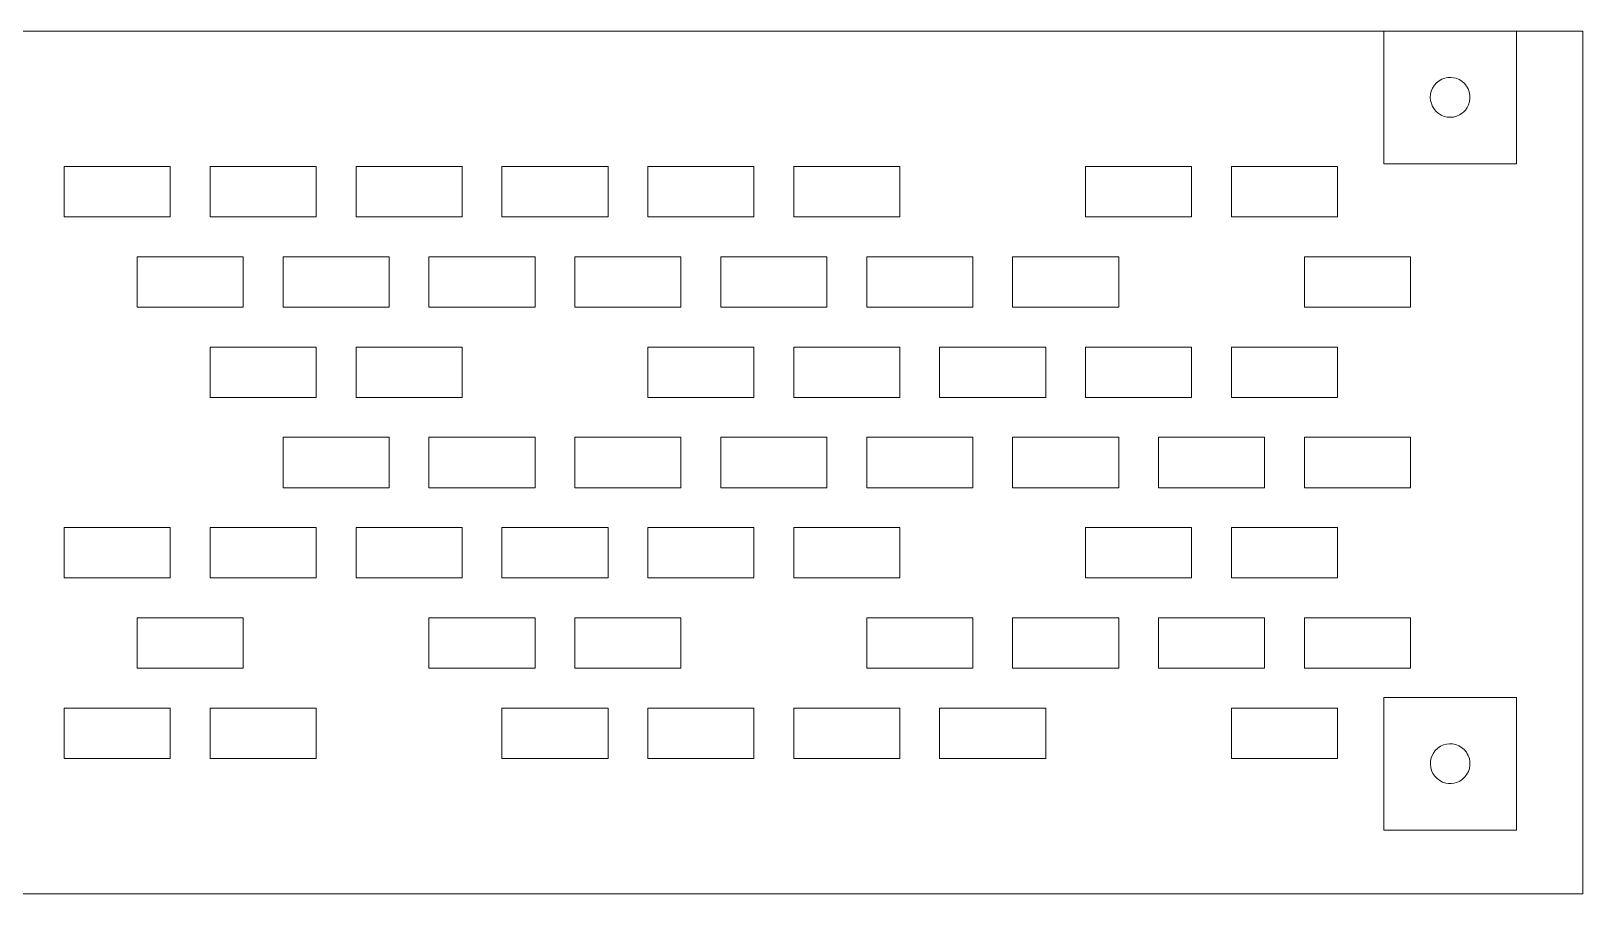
# Model space of a CAD drawing. Header units: millimetres. Extents: x -38 to 1265, y -860 to -429.
# Drawn here: x 298 to 415, y -860.5 to -795.5 of the extents above; entities that cross this region are included whole.
import ezdxf

# ---------------------------------------------------------------- set-up
doc = ezdxf.new("R2010")
doc.units = ezdxf.units.MM
doc.header["$MEASUREMENT"] = 0
doc.layers.add('layer 1', color=7, linetype='Continuous')

msp = doc.modelspace()

# ---------------------------------------------------------------- linework, layer by layer
at = {"layer": 'layer 1', "color": 250, "lineweight": 9}
for points, knots in [([(415.0125, -860.4875), (415.0125, -860.4875), (51.0125, -860.4875), (51.0125, -860.4875), (51.0125, -860.4875), (51.0125, -795.4875), (51.0125, -795.4875), (51.0125, -795.4875), (415.0125, -795.4875), (415.0125, -795.4875), (415.0125, -795.4875), (415.0125, -860.4875), (415.0125, -860.4875)], [0, 0, 0, 0, 0.25, 0.25, 0.25, 0.5, 0.5, 0.5, 0.75, 0.75, 0.75, 1, 1, 1, 1]), ([(406.1625, -801.4375), (406.1625, -801.4375), (406.2875, -801.2375), (406.2875, -801.2375), (406.2875, -801.2375), (406.3875, -801.0375), (406.3875, -801.0375), (406.3875, -801.0375), (406.4625, -800.7875), (406.4625, -800.7875), (406.4625, -800.7875), (406.4875, -800.5625), (406.4875, -800.5625), (406.4875, -800.5625), (406.4875, -800.3125), (406.4875, -800.3125), (406.4875, -800.3125), (406.4375, -800.0625), (406.4375, -800.0625), (406.4375, -800.0625), (406.3625, -799.8375), (406.3625, -799.8375), (406.3625, -799.8375), (406.2375, -799.6375), (406.2375, -799.6375), (406.2375, -799.6375), (406.0875, -799.4375), (406.0875, -799.4375), (406.0875, -799.4375), (405.8875, -799.2625), (405.8875, -799.2625), (405.8875, -799.2625), (405.6875, -799.1375), (405.6875, -799.1375), (405.6875, -799.1375), (405.4625, -799.0375), (405.4625, -799.0375), (405.4625, -799.0375), (405.2625, -799.0125), (405.2625, -799.0125), (405.2625, -799.0125), (405.0625, -798.9875), (405.0625, -798.9875), (405.0625, -798.9875), (404.8375, -798.9875), (404.8375, -798.9875), (404.8375, -798.9875), (404.5875, -799.0375), (404.5875, -799.0375), (404.5875, -799.0375), (404.3624, -799.1125), (404.3624, -799.1125), (404.3624, -799.1125), (404.1624, -799.2375), (404.1624, -799.2375), (404.1624, -799.2375), (403.9624, -799.3875), (403.9624, -799.3875), (403.9624, -799.3875), (403.7875, -799.5875), (403.7875, -799.5875), (403.7875, -799.5875), (403.6625, -799.7875), (403.6625, -799.7875), (403.6625, -799.7875), (403.5624, -800.0125), (403.5624, -800.0125), (403.5624, -800.0125), (403.5125, -800.2375), (403.5125, -800.2375), (403.5125, -800.2375), (403.4875, -800.4875), (403.4875, -800.4875), (403.4875, -800.4875), (403.5125, -800.7375), (403.5125, -800.7375), (403.5125, -800.7375), (403.5875, -800.9125), (403.5875, -800.9125), (403.5875, -800.9125), (403.6375, -801.1125), (403.6375, -801.1125), (403.6375, -801.1125), (403.7624, -801.3125), (403.7624, -801.3125), (403.7624, -801.3125), (403.9125, -801.5125), (403.9125, -801.5125), (403.9125, -801.5125), (404.0875, -801.6625), (404.0875, -801.6625), (404.0875, -801.6625), (404.3125, -801.8125), (404.3125, -801.8125), (404.3125, -801.8125), (404.5374, -801.9125), (404.5374, -801.9125), (404.5374, -801.9125), (404.7625, -801.9625), (404.7625, -801.9625), (404.7625, -801.9625), (405.0125, -801.9625), (405.0125, -801.9625), (405.0125, -801.9625), (405.2625, -801.9625), (405.2625, -801.9625), (405.2625, -801.9625), (405.4875, -801.8875), (405.4875, -801.8875), (405.4875, -801.8875), (405.7125, -801.7875), (405.7125, -801.7875), (405.7125, -801.7875), (405.9125, -801.6625), (405.9125, -801.6625), (405.9125, -801.6625), (406.0375, -801.5625), (406.0375, -801.5625), (406.0375, -801.5625), (406.1374, -801.4625), (406.1374, -801.4625), (406.1374, -801.4625), (406.1625, -801.4375), (406.1625, -801.4375)], [0, 0, 0, 0, 0.02439024, 0.02439024, 0.02439024, 0.04878049, 0.04878049, 0.04878049, 0.07317073, 0.07317073, 0.07317073, 0.09756098, 0.09756098, 0.09756098, 0.12195122, 0.12195122, 0.12195122, 0.14634146, 0.14634146, 0.14634146, 0.17073171, 0.17073171, 0.17073171, 0.19512195, 0.19512195, 0.19512195, 0.2195122, 0.2195122, 0.2195122, 0.24390244, 0.24390244, 0.24390244, 0.26829268, 0.26829268, 0.26829268, 0.29268293, 0.29268293, 0.29268293, 0.31707317, 0.31707317, 0.31707317, 0.34146341, 0.34146341, 0.34146341, 0.36585366, 0.36585366, 0.36585366, 0.3902439, 0.3902439, 0.3902439, 0.41463415, 0.41463415, 0.41463415, 0.43902439, 0.43902439, 0.43902439, 0.46341463, 0.46341463, 0.46341463, 0.48780488, 0.48780488, 0.48780488, 0.51219512, 0.51219512, 0.51219512, 0.53658537, 0.53658537, 0.53658537, 0.56097561, 0.56097561, 0.56097561, 0.58536585, 0.58536585, 0.58536585, 0.6097561, 0.6097561, 0.6097561, 0.63414634, 0.63414634, 0.63414634, 0.65853659, 0.65853659, 0.65853659, 0.68292683, 0.68292683, 0.68292683, 0.70731707, 0.70731707, 0.70731707, 0.73170732, 0.73170732, 0.73170732, 0.75609756, 0.75609756, 0.75609756, 0.7804878, 0.7804878, 0.7804878, 0.80487805, 0.80487805, 0.80487805, 0.82926829, 0.82926829, 0.82926829, 0.85365854, 0.85365854, 0.85365854, 0.87804878, 0.87804878, 0.87804878, 0.90243902, 0.90243902, 0.90243902, 0.92682927, 0.92682927, 0.92682927, 0.95121951, 0.95121951, 0.95121951, 0.97560976, 0.97560976, 0.97560976, 1, 1, 1, 1]), ([(308.5125, -805.6875), (308.5125, -805.6875), (308.4875, -805.6875), (308.4875, -805.6875), (308.4875, -805.6875), (300.5125, -805.6875), (300.5125, -805.6875), (300.5125, -805.6875), (300.5125, -809.4625), (300.5125, -809.4625), (300.5125, -809.4625), (300.5125, -809.4875), (300.5125, -809.4875), (300.5125, -809.4875), (308.4875, -809.4875), (308.4875, -809.4875), (308.4875, -809.4875), (308.5125, -809.4625), (308.5125, -809.4625), (308.5125, -809.4625), (308.5125, -805.6875), (308.5125, -805.6875)], [0, 0, 0, 0, 0.14285714, 0.14285714, 0.14285714, 0.28571429, 0.28571429, 0.28571429, 0.42857143, 0.42857143, 0.42857143, 0.57142857, 0.57142857, 0.57142857, 0.71428571, 0.71428571, 0.71428571, 0.85714286, 0.85714286, 0.85714286, 1, 1, 1, 1]), ([(319.4875, -809.4875), (319.4875, -809.4875), (319.5125, -809.4625), (319.5125, -809.4625), (319.5125, -809.4625), (319.5125, -805.6875), (319.5125, -805.6875), (319.5125, -805.6875), (319.4875, -805.6875), (319.4875, -805.6875), (319.4875, -805.6875), (311.5125, -805.6875), (311.5125, -805.6875), (311.5125, -805.6875), (311.5125, -809.4625), (311.5125, -809.4625), (311.5125, -809.4625), (311.5125, -809.4875), (311.5125, -809.4875), (311.5125, -809.4875), (319.4875, -809.4875), (319.4875, -809.4875)], [0, 0, 0, 0, 0.14285714, 0.14285714, 0.14285714, 0.28571429, 0.28571429, 0.28571429, 0.42857143, 0.42857143, 0.42857143, 0.57142857, 0.57142857, 0.57142857, 0.71428571, 0.71428571, 0.71428571, 0.85714286, 0.85714286, 0.85714286, 1, 1, 1, 1]), ([(330.4875, -809.4875), (330.4875, -809.4875), (330.5124, -809.4625), (330.5124, -809.4625), (330.5124, -809.4625), (330.5124, -805.6875), (330.5124, -805.6875), (330.5124, -805.6875), (330.4875, -805.6875), (330.4875, -805.6875), (330.4875, -805.6875), (322.5125, -805.6875), (322.5125, -805.6875), (322.5125, -805.6875), (322.5125, -809.4625), (322.5125, -809.4625), (322.5125, -809.4625), (322.5125, -809.4875), (322.5125, -809.4875), (322.5125, -809.4875), (330.4875, -809.4875), (330.4875, -809.4875)], [0, 0, 0, 0, 0.14285714, 0.14285714, 0.14285714, 0.28571429, 0.28571429, 0.28571429, 0.42857143, 0.42857143, 0.42857143, 0.57142857, 0.57142857, 0.57142857, 0.71428571, 0.71428571, 0.71428571, 0.85714286, 0.85714286, 0.85714286, 1, 1, 1, 1]), ([(341.5125, -805.6875), (341.5125, -805.6875), (341.4875, -805.6875), (341.4875, -805.6875), (341.4875, -805.6875), (333.5124, -805.6875), (333.5124, -805.6875), (333.5124, -805.6875), (333.5124, -809.4625), (333.5124, -809.4625), (333.5124, -809.4625), (333.5124, -809.4875), (333.5124, -809.4875), (333.5124, -809.4875), (341.4875, -809.4875), (341.4875, -809.4875), (341.4875, -809.4875), (341.5125, -809.4625), (341.5125, -809.4625), (341.5125, -809.4625), (341.5125, -805.6875), (341.5125, -805.6875)], [0, 0, 0, 0, 0.14285714, 0.14285714, 0.14285714, 0.28571429, 0.28571429, 0.28571429, 0.42857143, 0.42857143, 0.42857143, 0.57142857, 0.57142857, 0.57142857, 0.71428571, 0.71428571, 0.71428571, 0.85714286, 0.85714286, 0.85714286, 1, 1, 1, 1]), ([(352.5125, -805.6875), (352.5125, -805.6875), (352.4875, -805.6875), (352.4875, -805.6875), (352.4875, -805.6875), (344.5125, -805.6875), (344.5125, -805.6875), (344.5125, -805.6875), (344.5125, -809.4625), (344.5125, -809.4625), (344.5125, -809.4625), (344.5125, -809.4875), (344.5125, -809.4875), (344.5125, -809.4875), (352.4875, -809.4875), (352.4875, -809.4875), (352.4875, -809.4875), (352.5125, -809.4625), (352.5125, -809.4625), (352.5125, -809.4625), (352.5125, -805.6875), (352.5125, -805.6875)], [0, 0, 0, 0, 0.14285714, 0.14285714, 0.14285714, 0.28571429, 0.28571429, 0.28571429, 0.42857143, 0.42857143, 0.42857143, 0.57142857, 0.57142857, 0.57142857, 0.71428571, 0.71428571, 0.71428571, 0.85714286, 0.85714286, 0.85714286, 1, 1, 1, 1]), ([(363.5125, -809.4625), (363.5125, -809.4625), (363.5125, -805.6875), (363.5125, -805.6875), (363.5125, -805.6875), (363.4875, -805.6875), (363.4875, -805.6875), (363.4875, -805.6875), (355.5125, -805.6875), (355.5125, -805.6875), (355.5125, -805.6875), (355.5125, -809.4625), (355.5125, -809.4625), (355.5125, -809.4625), (355.5125, -809.4875), (355.5125, -809.4875), (355.5125, -809.4875), (363.4875, -809.4875), (363.4875, -809.4875), (363.4875, -809.4875), (363.5125, -809.4625), (363.5125, -809.4625)], [0, 0, 0, 0, 0.14285714, 0.14285714, 0.14285714, 0.28571429, 0.28571429, 0.28571429, 0.42857143, 0.42857143, 0.42857143, 0.57142857, 0.57142857, 0.57142857, 0.71428571, 0.71428571, 0.71428571, 0.85714286, 0.85714286, 0.85714286, 1, 1, 1, 1]), ([(385.4874, -809.4875), (385.4874, -809.4875), (385.5124, -809.4625), (385.5124, -809.4625), (385.5124, -809.4625), (385.5124, -805.6875), (385.5124, -805.6875), (385.5124, -805.6875), (385.4874, -805.6875), (385.4874, -805.6875), (385.4874, -805.6875), (377.5125, -805.6875), (377.5125, -805.6875), (377.5125, -805.6875), (377.5125, -809.4625), (377.5125, -809.4625), (377.5125, -809.4625), (377.5125, -809.4875), (377.5125, -809.4875), (377.5125, -809.4875), (385.4874, -809.4875), (385.4874, -809.4875)], [0, 0, 0, 0, 0.14285714, 0.14285714, 0.14285714, 0.28571429, 0.28571429, 0.28571429, 0.42857143, 0.42857143, 0.42857143, 0.57142857, 0.57142857, 0.57142857, 0.71428571, 0.71428571, 0.71428571, 0.85714286, 0.85714286, 0.85714286, 1, 1, 1, 1]), ([(388.5125, -809.4875), (388.5125, -809.4875), (396.4875, -809.4875), (396.4875, -809.4875), (396.4875, -809.4875), (396.5125, -809.4625), (396.5125, -809.4625), (396.5125, -809.4625), (396.5125, -805.6875), (396.5125, -805.6875), (396.5125, -805.6875), (396.4875, -805.6875), (396.4875, -805.6875), (396.4875, -805.6875), (388.5125, -805.6875), (388.5125, -805.6875), (388.5125, -805.6875), (388.5125, -809.4625), (388.5125, -809.4625), (388.5125, -809.4625), (388.5125, -809.4875), (388.5125, -809.4875)], [0, 0, 0, 0, 0.14285714, 0.14285714, 0.14285714, 0.28571429, 0.28571429, 0.28571429, 0.42857143, 0.42857143, 0.42857143, 0.57142857, 0.57142857, 0.57142857, 0.71428571, 0.71428571, 0.71428571, 0.85714286, 0.85714286, 0.85714286, 1, 1, 1, 1]), ([(314.0125, -812.4875), (314.0125, -812.4875), (306.0125, -812.4875), (306.0125, -812.4875), (306.0125, -812.4875), (306.0125, -812.4875), (306.0125, -812.4875), (306.0125, -812.4875), (306.0125, -816.2625), (306.0125, -816.2625), (306.0125, -816.2625), (306.0125, -816.2875), (306.0125, -816.2875), (306.0125, -816.2875), (313.9875, -816.2875), (313.9875, -816.2875), (313.9875, -816.2875), (314.0125, -816.2625), (314.0125, -816.2625), (314.0125, -816.2625), (314.0125, -812.4875), (314.0125, -812.4875)], [0, 0, 0, 0, 0.14285714, 0.14285714, 0.14285714, 0.28571429, 0.28571429, 0.28571429, 0.42857143, 0.42857143, 0.42857143, 0.57142857, 0.57142857, 0.57142857, 0.71428571, 0.71428571, 0.71428571, 0.85714286, 0.85714286, 0.85714286, 1, 1, 1, 1]), ([(317.0125, -812.4875), (317.0125, -812.4875), (317.0125, -812.4875), (317.0125, -812.4875), (317.0125, -812.4875), (317.0125, -816.2625), (317.0125, -816.2625), (317.0125, -816.2625), (317.0125, -816.2875), (317.0125, -816.2875), (317.0125, -816.2875), (324.9874, -816.2875), (324.9874, -816.2875), (324.9874, -816.2875), (325.0125, -816.2625), (325.0125, -816.2625), (325.0125, -816.2625), (325.0125, -812.4875), (325.0125, -812.4875), (325.0125, -812.4875), (317.0125, -812.4875), (317.0125, -812.4875)], [0, 0, 0, 0, 0.14285714, 0.14285714, 0.14285714, 0.28571429, 0.28571429, 0.28571429, 0.42857143, 0.42857143, 0.42857143, 0.57142857, 0.57142857, 0.57142857, 0.71428571, 0.71428571, 0.71428571, 0.85714286, 0.85714286, 0.85714286, 1, 1, 1, 1]), ([(328.0125, -812.4875), (328.0125, -812.4875), (328.0125, -812.4875), (328.0125, -812.4875), (328.0125, -812.4875), (328.0125, -816.2625), (328.0125, -816.2625), (328.0125, -816.2625), (328.0125, -816.2875), (328.0125, -816.2875), (328.0125, -816.2875), (335.9875, -816.2875), (335.9875, -816.2875), (335.9875, -816.2875), (336.0125, -816.2625), (336.0125, -816.2625), (336.0125, -816.2625), (336.0125, -812.4875), (336.0125, -812.4875), (336.0125, -812.4875), (328.0125, -812.4875), (328.0125, -812.4875)], [0, 0, 0, 0, 0.14285714, 0.14285714, 0.14285714, 0.28571429, 0.28571429, 0.28571429, 0.42857143, 0.42857143, 0.42857143, 0.57142857, 0.57142857, 0.57142857, 0.71428571, 0.71428571, 0.71428571, 0.85714286, 0.85714286, 0.85714286, 1, 1, 1, 1]), ([(347.0124, -812.4875), (347.0124, -812.4875), (339.0125, -812.4875), (339.0125, -812.4875), (339.0125, -812.4875), (339.0125, -812.4875), (339.0125, -812.4875), (339.0125, -812.4875), (339.0125, -816.2625), (339.0125, -816.2625), (339.0125, -816.2625), (339.0125, -816.2875), (339.0125, -816.2875), (339.0125, -816.2875), (346.9874, -816.2875), (346.9874, -816.2875), (346.9874, -816.2875), (347.0124, -816.2625), (347.0124, -816.2625), (347.0124, -816.2625), (347.0124, -812.4875), (347.0124, -812.4875)], [0, 0, 0, 0, 0.14285714, 0.14285714, 0.14285714, 0.28571429, 0.28571429, 0.28571429, 0.42857143, 0.42857143, 0.42857143, 0.57142857, 0.57142857, 0.57142857, 0.71428571, 0.71428571, 0.71428571, 0.85714286, 0.85714286, 0.85714286, 1, 1, 1, 1]), ([(358.0125, -812.4875), (358.0125, -812.4875), (350.0125, -812.4875), (350.0125, -812.4875), (350.0125, -812.4875), (350.0125, -812.4875), (350.0125, -812.4875), (350.0125, -812.4875), (350.0125, -816.2625), (350.0125, -816.2625), (350.0125, -816.2625), (350.0125, -816.2875), (350.0125, -816.2875), (350.0125, -816.2875), (357.9875, -816.2875), (357.9875, -816.2875), (357.9875, -816.2875), (358.0125, -816.2625), (358.0125, -816.2625), (358.0125, -816.2625), (358.0125, -812.4875), (358.0125, -812.4875)], [0, 0, 0, 0, 0.14285714, 0.14285714, 0.14285714, 0.28571429, 0.28571429, 0.28571429, 0.42857143, 0.42857143, 0.42857143, 0.57142857, 0.57142857, 0.57142857, 0.71428571, 0.71428571, 0.71428571, 0.85714286, 0.85714286, 0.85714286, 1, 1, 1, 1]), ([(368.9875, -816.2875), (368.9875, -816.2875), (369.0124, -816.2625), (369.0124, -816.2625), (369.0124, -816.2625), (369.0124, -812.4875), (369.0124, -812.4875), (369.0124, -812.4875), (361.0125, -812.4875), (361.0125, -812.4875), (361.0125, -812.4875), (361.0125, -812.4875), (361.0125, -812.4875), (361.0125, -812.4875), (361.0125, -816.2625), (361.0125, -816.2625), (361.0125, -816.2625), (361.0125, -816.2875), (361.0125, -816.2875), (361.0125, -816.2875), (368.9875, -816.2875), (368.9875, -816.2875)], [0, 0, 0, 0, 0.14285714, 0.14285714, 0.14285714, 0.28571429, 0.28571429, 0.28571429, 0.42857143, 0.42857143, 0.42857143, 0.57142857, 0.57142857, 0.57142857, 0.71428571, 0.71428571, 0.71428571, 0.85714286, 0.85714286, 0.85714286, 1, 1, 1, 1]), ([(379.9875, -816.2875), (379.9875, -816.2875), (380.0125, -816.2625), (380.0125, -816.2625), (380.0125, -816.2625), (380.0125, -812.4875), (380.0125, -812.4875), (380.0125, -812.4875), (372.0124, -812.4875), (372.0124, -812.4875), (372.0124, -812.4875), (372.0124, -812.4875), (372.0124, -812.4875), (372.0124, -812.4875), (372.0124, -816.2625), (372.0124, -816.2625), (372.0124, -816.2625), (372.0124, -816.2875), (372.0124, -816.2875), (372.0124, -816.2875), (379.9875, -816.2875), (379.9875, -816.2875)], [0, 0, 0, 0, 0.14285714, 0.14285714, 0.14285714, 0.28571429, 0.28571429, 0.28571429, 0.42857143, 0.42857143, 0.42857143, 0.57142857, 0.57142857, 0.57142857, 0.71428571, 0.71428571, 0.71428571, 0.85714286, 0.85714286, 0.85714286, 1, 1, 1, 1]), ([(394.0125, -816.2625), (394.0125, -816.2625), (394.0125, -816.2875), (394.0125, -816.2875), (394.0125, -816.2875), (401.9875, -816.2875), (401.9875, -816.2875), (401.9875, -816.2875), (402.0125, -816.2625), (402.0125, -816.2625), (402.0125, -816.2625), (402.0125, -812.4875), (402.0125, -812.4875), (402.0125, -812.4875), (394.0125, -812.4875), (394.0125, -812.4875), (394.0125, -812.4875), (394.0125, -812.4875), (394.0125, -812.4875), (394.0125, -812.4875), (394.0125, -816.2625), (394.0125, -816.2625)], [0, 0, 0, 0, 0.14285714, 0.14285714, 0.14285714, 0.28571429, 0.28571429, 0.28571429, 0.42857143, 0.42857143, 0.42857143, 0.57142857, 0.57142857, 0.57142857, 0.71428571, 0.71428571, 0.71428571, 0.85714286, 0.85714286, 0.85714286, 1, 1, 1, 1]), ([(319.4875, -823.0875), (319.4875, -823.0875), (319.5125, -823.0625), (319.5125, -823.0625), (319.5125, -823.0625), (319.5125, -819.2875), (319.5125, -819.2875), (319.5125, -819.2875), (319.4875, -819.2875), (319.4875, -819.2875), (319.4875, -819.2875), (311.5125, -819.2875), (311.5125, -819.2875), (311.5125, -819.2875), (311.5125, -823.0625), (311.5125, -823.0625), (311.5125, -823.0625), (311.5125, -823.0875), (311.5125, -823.0875), (311.5125, -823.0875), (319.4875, -823.0875), (319.4875, -823.0875)], [0, 0, 0, 0, 0.14285714, 0.14285714, 0.14285714, 0.28571429, 0.28571429, 0.28571429, 0.42857143, 0.42857143, 0.42857143, 0.57142857, 0.57142857, 0.57142857, 0.71428571, 0.71428571, 0.71428571, 0.85714286, 0.85714286, 0.85714286, 1, 1, 1, 1]), ([(330.4875, -823.0875), (330.4875, -823.0875), (330.5124, -823.0625), (330.5124, -823.0625), (330.5124, -823.0625), (330.5124, -819.2875), (330.5124, -819.2875), (330.5124, -819.2875), (330.4875, -819.2875), (330.4875, -819.2875), (330.4875, -819.2875), (322.5125, -819.2875), (322.5125, -819.2875), (322.5125, -819.2875), (322.5125, -823.0625), (322.5125, -823.0625), (322.5125, -823.0625), (322.5125, -823.0875), (322.5125, -823.0875), (322.5125, -823.0875), (330.4875, -823.0875), (330.4875, -823.0875)], [0, 0, 0, 0, 0.14285714, 0.14285714, 0.14285714, 0.28571429, 0.28571429, 0.28571429, 0.42857143, 0.42857143, 0.42857143, 0.57142857, 0.57142857, 0.57142857, 0.71428571, 0.71428571, 0.71428571, 0.85714286, 0.85714286, 0.85714286, 1, 1, 1, 1]), ([(352.5125, -819.2875), (352.5125, -819.2875), (352.4875, -819.2875), (352.4875, -819.2875), (352.4875, -819.2875), (344.5125, -819.2875), (344.5125, -819.2875), (344.5125, -819.2875), (344.5125, -823.0625), (344.5125, -823.0625), (344.5125, -823.0625), (344.5125, -823.0875), (344.5125, -823.0875), (344.5125, -823.0875), (352.4875, -823.0875), (352.4875, -823.0875), (352.4875, -823.0875), (352.5125, -823.0625), (352.5125, -823.0625), (352.5125, -823.0625), (352.5125, -819.2875), (352.5125, -819.2875)], [0, 0, 0, 0, 0.14285714, 0.14285714, 0.14285714, 0.28571429, 0.28571429, 0.28571429, 0.42857143, 0.42857143, 0.42857143, 0.57142857, 0.57142857, 0.57142857, 0.71428571, 0.71428571, 0.71428571, 0.85714286, 0.85714286, 0.85714286, 1, 1, 1, 1]), ([(363.5125, -819.2875), (363.5125, -819.2875), (363.4875, -819.2875), (363.4875, -819.2875), (363.4875, -819.2875), (355.5125, -819.2875), (355.5125, -819.2875), (355.5125, -819.2875), (355.5125, -823.0625), (355.5125, -823.0625), (355.5125, -823.0625), (355.5125, -823.0875), (355.5125, -823.0875), (355.5125, -823.0875), (363.4875, -823.0875), (363.4875, -823.0875), (363.4875, -823.0875), (363.5125, -823.0625), (363.5125, -823.0625), (363.5125, -823.0625), (363.5125, -819.2875), (363.5125, -819.2875)], [0, 0, 0, 0, 0.14285714, 0.14285714, 0.14285714, 0.28571429, 0.28571429, 0.28571429, 0.42857143, 0.42857143, 0.42857143, 0.57142857, 0.57142857, 0.57142857, 0.71428571, 0.71428571, 0.71428571, 0.85714286, 0.85714286, 0.85714286, 1, 1, 1, 1]), ([(374.5125, -819.2875), (374.5125, -819.2875), (374.4875, -819.2875), (374.4875, -819.2875), (374.4875, -819.2875), (366.5125, -819.2875), (366.5125, -819.2875), (366.5125, -819.2875), (366.5125, -823.0625), (366.5125, -823.0625), (366.5125, -823.0625), (366.5125, -823.0875), (366.5125, -823.0875), (366.5125, -823.0875), (374.4875, -823.0875), (374.4875, -823.0875), (374.4875, -823.0875), (374.5125, -823.0625), (374.5125, -823.0625), (374.5125, -823.0625), (374.5125, -819.2875), (374.5125, -819.2875)], [0, 0, 0, 0, 0.14285714, 0.14285714, 0.14285714, 0.28571429, 0.28571429, 0.28571429, 0.42857143, 0.42857143, 0.42857143, 0.57142857, 0.57142857, 0.57142857, 0.71428571, 0.71428571, 0.71428571, 0.85714286, 0.85714286, 0.85714286, 1, 1, 1, 1]), ([(385.4874, -823.0875), (385.4874, -823.0875), (385.5124, -823.0625), (385.5124, -823.0625), (385.5124, -823.0625), (385.5124, -819.2875), (385.5124, -819.2875), (385.5124, -819.2875), (385.4874, -819.2875), (385.4874, -819.2875), (385.4874, -819.2875), (377.5125, -819.2875), (377.5125, -819.2875), (377.5125, -819.2875), (377.5125, -823.0625), (377.5125, -823.0625), (377.5125, -823.0625), (377.5125, -823.0875), (377.5125, -823.0875), (377.5125, -823.0875), (385.4874, -823.0875), (385.4874, -823.0875)], [0, 0, 0, 0, 0.14285714, 0.14285714, 0.14285714, 0.28571429, 0.28571429, 0.28571429, 0.42857143, 0.42857143, 0.42857143, 0.57142857, 0.57142857, 0.57142857, 0.71428571, 0.71428571, 0.71428571, 0.85714286, 0.85714286, 0.85714286, 1, 1, 1, 1]), ([(396.5125, -823.0625), (396.5125, -823.0625), (396.5125, -819.2875), (396.5125, -819.2875), (396.5125, -819.2875), (396.4875, -819.2875), (396.4875, -819.2875), (396.4875, -819.2875), (388.5125, -819.2875), (388.5125, -819.2875), (388.5125, -819.2875), (388.5125, -823.0625), (388.5125, -823.0625), (388.5125, -823.0625), (388.5125, -823.0875), (388.5125, -823.0875), (388.5125, -823.0875), (396.4875, -823.0875), (396.4875, -823.0875), (396.4875, -823.0875), (396.5125, -823.0625), (396.5125, -823.0625)], [0, 0, 0, 0, 0.14285714, 0.14285714, 0.14285714, 0.28571429, 0.28571429, 0.28571429, 0.42857143, 0.42857143, 0.42857143, 0.57142857, 0.57142857, 0.57142857, 0.71428571, 0.71428571, 0.71428571, 0.85714286, 0.85714286, 0.85714286, 1, 1, 1, 1]), ([(317.0125, -826.0875), (317.0125, -826.0875), (317.0125, -826.0875), (317.0125, -826.0875), (317.0125, -826.0875), (317.0125, -829.8625), (317.0125, -829.8625), (317.0125, -829.8625), (317.0125, -829.8875), (317.0125, -829.8875), (317.0125, -829.8875), (324.9874, -829.8875), (324.9874, -829.8875), (324.9874, -829.8875), (325.0125, -829.8625), (325.0125, -829.8625), (325.0125, -829.8625), (325.0125, -826.0875), (325.0125, -826.0875), (325.0125, -826.0875), (317.0125, -826.0875), (317.0125, -826.0875)], [0, 0, 0, 0, 0.14285714, 0.14285714, 0.14285714, 0.28571429, 0.28571429, 0.28571429, 0.42857143, 0.42857143, 0.42857143, 0.57142857, 0.57142857, 0.57142857, 0.71428571, 0.71428571, 0.71428571, 0.85714286, 0.85714286, 0.85714286, 1, 1, 1, 1]), ([(328.0125, -826.0875), (328.0125, -826.0875), (328.0125, -826.0875), (328.0125, -826.0875), (328.0125, -826.0875), (328.0125, -829.8625), (328.0125, -829.8625), (328.0125, -829.8625), (328.0125, -829.8875), (328.0125, -829.8875), (328.0125, -829.8875), (335.9875, -829.8875), (335.9875, -829.8875), (335.9875, -829.8875), (336.0125, -829.8625), (336.0125, -829.8625), (336.0125, -829.8625), (336.0125, -826.0875), (336.0125, -826.0875), (336.0125, -826.0875), (328.0125, -826.0875), (328.0125, -826.0875)], [0, 0, 0, 0, 0.14285714, 0.14285714, 0.14285714, 0.28571429, 0.28571429, 0.28571429, 0.42857143, 0.42857143, 0.42857143, 0.57142857, 0.57142857, 0.57142857, 0.71428571, 0.71428571, 0.71428571, 0.85714286, 0.85714286, 0.85714286, 1, 1, 1, 1]), ([(347.0124, -826.0875), (347.0124, -826.0875), (339.0125, -826.0875), (339.0125, -826.0875), (339.0125, -826.0875), (339.0125, -826.0875), (339.0125, -826.0875), (339.0125, -826.0875), (339.0125, -829.8625), (339.0125, -829.8625), (339.0125, -829.8625), (339.0125, -829.8875), (339.0125, -829.8875), (339.0125, -829.8875), (346.9874, -829.8875), (346.9874, -829.8875), (346.9874, -829.8875), (347.0124, -829.8625), (347.0124, -829.8625), (347.0124, -829.8625), (347.0124, -826.0875), (347.0124, -826.0875)], [0, 0, 0, 0, 0.14285714, 0.14285714, 0.14285714, 0.28571429, 0.28571429, 0.28571429, 0.42857143, 0.42857143, 0.42857143, 0.57142857, 0.57142857, 0.57142857, 0.71428571, 0.71428571, 0.71428571, 0.85714286, 0.85714286, 0.85714286, 1, 1, 1, 1]), ([(357.9875, -829.8875), (357.9875, -829.8875), (358.0125, -829.8625), (358.0125, -829.8625), (358.0125, -829.8625), (358.0125, -826.0875), (358.0125, -826.0875), (358.0125, -826.0875), (350.0125, -826.0875), (350.0125, -826.0875), (350.0125, -826.0875), (350.0125, -826.0875), (350.0125, -826.0875), (350.0125, -826.0875), (350.0125, -829.8625), (350.0125, -829.8625), (350.0125, -829.8625), (350.0125, -829.8875), (350.0125, -829.8875), (350.0125, -829.8875), (357.9875, -829.8875), (357.9875, -829.8875)], [0, 0, 0, 0, 0.14285714, 0.14285714, 0.14285714, 0.28571429, 0.28571429, 0.28571429, 0.42857143, 0.42857143, 0.42857143, 0.57142857, 0.57142857, 0.57142857, 0.71428571, 0.71428571, 0.71428571, 0.85714286, 0.85714286, 0.85714286, 1, 1, 1, 1]), ([(368.9875, -829.8875), (368.9875, -829.8875), (369.0124, -829.8625), (369.0124, -829.8625), (369.0124, -829.8625), (369.0124, -826.0875), (369.0124, -826.0875), (369.0124, -826.0875), (361.0125, -826.0875), (361.0125, -826.0875), (361.0125, -826.0875), (361.0125, -826.0875), (361.0125, -826.0875), (361.0125, -826.0875), (361.0125, -829.8625), (361.0125, -829.8625), (361.0125, -829.8625), (361.0125, -829.8875), (361.0125, -829.8875), (361.0125, -829.8875), (368.9875, -829.8875), (368.9875, -829.8875)], [0, 0, 0, 0, 0.14285714, 0.14285714, 0.14285714, 0.28571429, 0.28571429, 0.28571429, 0.42857143, 0.42857143, 0.42857143, 0.57142857, 0.57142857, 0.57142857, 0.71428571, 0.71428571, 0.71428571, 0.85714286, 0.85714286, 0.85714286, 1, 1, 1, 1]), ([(380.0125, -826.0875), (380.0125, -826.0875), (372.0124, -826.0875), (372.0124, -826.0875), (372.0124, -826.0875), (372.0124, -826.0875), (372.0124, -826.0875), (372.0124, -826.0875), (372.0124, -829.8625), (372.0124, -829.8625), (372.0124, -829.8625), (372.0124, -829.8875), (372.0124, -829.8875), (372.0124, -829.8875), (379.9875, -829.8875), (379.9875, -829.8875), (379.9875, -829.8875), (380.0125, -829.8625), (380.0125, -829.8625), (380.0125, -829.8625), (380.0125, -826.0875), (380.0125, -826.0875)], [0, 0, 0, 0, 0.14285714, 0.14285714, 0.14285714, 0.28571429, 0.28571429, 0.28571429, 0.42857143, 0.42857143, 0.42857143, 0.57142857, 0.57142857, 0.57142857, 0.71428571, 0.71428571, 0.71428571, 0.85714286, 0.85714286, 0.85714286, 1, 1, 1, 1]), ([(383.0125, -826.0875), (383.0125, -826.0875), (383.0125, -826.0875), (383.0125, -826.0875), (383.0125, -826.0875), (383.0125, -829.8625), (383.0125, -829.8625), (383.0125, -829.8625), (383.0125, -829.8875), (383.0125, -829.8875), (383.0125, -829.8875), (390.9875, -829.8875), (390.9875, -829.8875), (390.9875, -829.8875), (391.0125, -829.8625), (391.0125, -829.8625), (391.0125, -829.8625), (391.0125, -826.0875), (391.0125, -826.0875), (391.0125, -826.0875), (383.0125, -826.0875), (383.0125, -826.0875)], [0, 0, 0, 0, 0.14285714, 0.14285714, 0.14285714, 0.28571429, 0.28571429, 0.28571429, 0.42857143, 0.42857143, 0.42857143, 0.57142857, 0.57142857, 0.57142857, 0.71428571, 0.71428571, 0.71428571, 0.85714286, 0.85714286, 0.85714286, 1, 1, 1, 1]), ([(401.9875, -829.8875), (401.9875, -829.8875), (402.0125, -829.8625), (402.0125, -829.8625), (402.0125, -829.8625), (402.0125, -826.0875), (402.0125, -826.0875), (402.0125, -826.0875), (394.0125, -826.0875), (394.0125, -826.0875), (394.0125, -826.0875), (394.0125, -826.0875), (394.0125, -826.0875), (394.0125, -826.0875), (394.0125, -829.8625), (394.0125, -829.8625), (394.0125, -829.8625), (394.0125, -829.8875), (394.0125, -829.8875), (394.0125, -829.8875), (401.9875, -829.8875), (401.9875, -829.8875)], [0, 0, 0, 0, 0.14285714, 0.14285714, 0.14285714, 0.28571429, 0.28571429, 0.28571429, 0.42857143, 0.42857143, 0.42857143, 0.57142857, 0.57142857, 0.57142857, 0.71428571, 0.71428571, 0.71428571, 0.85714286, 0.85714286, 0.85714286, 1, 1, 1, 1]), ([(300.5125, -836.6875), (300.5125, -836.6875), (308.4875, -836.6875), (308.4875, -836.6875), (308.4875, -836.6875), (308.5125, -836.6625), (308.5125, -836.6625), (308.5125, -836.6625), (308.5125, -832.8874), (308.5125, -832.8874), (308.5125, -832.8874), (308.4875, -832.8874), (308.4875, -832.8874), (308.4875, -832.8874), (300.5125, -832.8874), (300.5125, -832.8874), (300.5125, -832.8874), (300.5125, -836.6625), (300.5125, -836.6625), (300.5125, -836.6625), (300.5125, -836.6875), (300.5125, -836.6875)], [0, 0, 0, 0, 0.14285714, 0.14285714, 0.14285714, 0.28571429, 0.28571429, 0.28571429, 0.42857143, 0.42857143, 0.42857143, 0.57142857, 0.57142857, 0.57142857, 0.71428571, 0.71428571, 0.71428571, 0.85714286, 0.85714286, 0.85714286, 1, 1, 1, 1]), ([(319.5125, -836.6625), (319.5125, -836.6625), (319.5125, -832.8874), (319.5125, -832.8874), (319.5125, -832.8874), (319.4875, -832.8874), (319.4875, -832.8874), (319.4875, -832.8874), (311.5125, -832.8874), (311.5125, -832.8874), (311.5125, -832.8874), (311.5125, -836.6625), (311.5125, -836.6625), (311.5125, -836.6625), (311.5125, -836.6875), (311.5125, -836.6875), (311.5125, -836.6875), (319.4875, -836.6875), (319.4875, -836.6875), (319.4875, -836.6875), (319.5125, -836.6625), (319.5125, -836.6625)], [0, 0, 0, 0, 0.14285714, 0.14285714, 0.14285714, 0.28571429, 0.28571429, 0.28571429, 0.42857143, 0.42857143, 0.42857143, 0.57142857, 0.57142857, 0.57142857, 0.71428571, 0.71428571, 0.71428571, 0.85714286, 0.85714286, 0.85714286, 1, 1, 1, 1]), ([(322.5125, -836.6875), (322.5125, -836.6875), (330.4875, -836.6875), (330.4875, -836.6875), (330.4875, -836.6875), (330.5124, -836.6625), (330.5124, -836.6625), (330.5124, -836.6625), (330.5124, -832.8874), (330.5124, -832.8874), (330.5124, -832.8874), (330.4875, -832.8874), (330.4875, -832.8874), (330.4875, -832.8874), (322.5125, -832.8874), (322.5125, -832.8874), (322.5125, -832.8874), (322.5125, -836.6625), (322.5125, -836.6625), (322.5125, -836.6625), (322.5125, -836.6875), (322.5125, -836.6875)], [0, 0, 0, 0, 0.14285714, 0.14285714, 0.14285714, 0.28571429, 0.28571429, 0.28571429, 0.42857143, 0.42857143, 0.42857143, 0.57142857, 0.57142857, 0.57142857, 0.71428571, 0.71428571, 0.71428571, 0.85714286, 0.85714286, 0.85714286, 1, 1, 1, 1]), ([(341.4875, -832.8874), (341.4875, -832.8874), (333.5124, -832.8874), (333.5124, -832.8874), (333.5124, -832.8874), (333.5124, -836.6625), (333.5124, -836.6625), (333.5124, -836.6625), (333.5124, -836.6875), (333.5124, -836.6875), (333.5124, -836.6875), (341.4875, -836.6875), (341.4875, -836.6875), (341.4875, -836.6875), (341.5125, -836.6625), (341.5125, -836.6625), (341.5125, -836.6625), (341.5125, -832.8874), (341.5125, -832.8874), (341.5125, -832.8874), (341.4875, -832.8874), (341.4875, -832.8874)], [0, 0, 0, 0, 0.14285714, 0.14285714, 0.14285714, 0.28571429, 0.28571429, 0.28571429, 0.42857143, 0.42857143, 0.42857143, 0.57142857, 0.57142857, 0.57142857, 0.71428571, 0.71428571, 0.71428571, 0.85714286, 0.85714286, 0.85714286, 1, 1, 1, 1]), ([(352.4875, -836.6875), (352.4875, -836.6875), (352.5125, -836.6625), (352.5125, -836.6625), (352.5125, -836.6625), (352.5125, -832.8874), (352.5125, -832.8874), (352.5125, -832.8874), (352.4875, -832.8874), (352.4875, -832.8874), (352.4875, -832.8874), (344.5125, -832.8874), (344.5125, -832.8874), (344.5125, -832.8874), (344.5125, -836.6625), (344.5125, -836.6625), (344.5125, -836.6625), (344.5125, -836.6875), (344.5125, -836.6875), (344.5125, -836.6875), (352.4875, -836.6875), (352.4875, -836.6875)], [0, 0, 0, 0, 0.14285714, 0.14285714, 0.14285714, 0.28571429, 0.28571429, 0.28571429, 0.42857143, 0.42857143, 0.42857143, 0.57142857, 0.57142857, 0.57142857, 0.71428571, 0.71428571, 0.71428571, 0.85714286, 0.85714286, 0.85714286, 1, 1, 1, 1]), ([(363.4875, -836.6875), (363.4875, -836.6875), (363.5125, -836.6625), (363.5125, -836.6625), (363.5125, -836.6625), (363.5125, -832.8874), (363.5125, -832.8874), (363.5125, -832.8874), (363.4875, -832.8874), (363.4875, -832.8874), (363.4875, -832.8874), (355.5125, -832.8874), (355.5125, -832.8874), (355.5125, -832.8874), (355.5125, -836.6625), (355.5125, -836.6625), (355.5125, -836.6625), (355.5125, -836.6875), (355.5125, -836.6875), (355.5125, -836.6875), (363.4875, -836.6875), (363.4875, -836.6875)], [0, 0, 0, 0, 0.14285714, 0.14285714, 0.14285714, 0.28571429, 0.28571429, 0.28571429, 0.42857143, 0.42857143, 0.42857143, 0.57142857, 0.57142857, 0.57142857, 0.71428571, 0.71428571, 0.71428571, 0.85714286, 0.85714286, 0.85714286, 1, 1, 1, 1]), ([(385.4874, -832.8874), (385.4874, -832.8874), (377.5125, -832.8874), (377.5125, -832.8874), (377.5125, -832.8874), (377.5125, -836.6625), (377.5125, -836.6625), (377.5125, -836.6625), (377.5125, -836.6875), (377.5125, -836.6875), (377.5125, -836.6875), (385.4874, -836.6875), (385.4874, -836.6875), (385.4874, -836.6875), (385.5124, -836.6625), (385.5124, -836.6625), (385.5124, -836.6625), (385.5124, -832.8874), (385.5124, -832.8874), (385.5124, -832.8874), (385.4874, -832.8874), (385.4874, -832.8874)], [0, 0, 0, 0, 0.14285714, 0.14285714, 0.14285714, 0.28571429, 0.28571429, 0.28571429, 0.42857143, 0.42857143, 0.42857143, 0.57142857, 0.57142857, 0.57142857, 0.71428571, 0.71428571, 0.71428571, 0.85714286, 0.85714286, 0.85714286, 1, 1, 1, 1]), ([(396.5125, -832.8874), (396.5125, -832.8874), (396.4875, -832.8874), (396.4875, -832.8874), (396.4875, -832.8874), (388.5125, -832.8874), (388.5125, -832.8874), (388.5125, -832.8874), (388.5125, -836.6625), (388.5125, -836.6625), (388.5125, -836.6625), (388.5125, -836.6875), (388.5125, -836.6875), (388.5125, -836.6875), (396.4875, -836.6875), (396.4875, -836.6875), (396.4875, -836.6875), (396.5125, -836.6625), (396.5125, -836.6625), (396.5125, -836.6625), (396.5125, -832.8874), (396.5125, -832.8874)], [0, 0, 0, 0, 0.14285714, 0.14285714, 0.14285714, 0.28571429, 0.28571429, 0.28571429, 0.42857143, 0.42857143, 0.42857143, 0.57142857, 0.57142857, 0.57142857, 0.71428571, 0.71428571, 0.71428571, 0.85714286, 0.85714286, 0.85714286, 1, 1, 1, 1]), ([(306.0125, -843.4625), (306.0125, -843.4625), (306.0125, -843.4875), (306.0125, -843.4875), (306.0125, -843.4875), (313.9875, -843.4875), (313.9875, -843.4875), (313.9875, -843.4875), (314.0125, -843.4625), (314.0125, -843.4625), (314.0125, -843.4625), (314.0125, -839.6875), (314.0125, -839.6875), (314.0125, -839.6875), (306.0125, -839.6875), (306.0125, -839.6875), (306.0125, -839.6875), (306.0125, -839.6875), (306.0125, -839.6875), (306.0125, -839.6875), (306.0125, -843.4625), (306.0125, -843.4625)], [0, 0, 0, 0, 0.14285714, 0.14285714, 0.14285714, 0.28571429, 0.28571429, 0.28571429, 0.42857143, 0.42857143, 0.42857143, 0.57142857, 0.57142857, 0.57142857, 0.71428571, 0.71428571, 0.71428571, 0.85714286, 0.85714286, 0.85714286, 1, 1, 1, 1]), ([(328.0125, -843.4625), (328.0125, -843.4625), (328.0125, -843.4875), (328.0125, -843.4875), (328.0125, -843.4875), (335.9875, -843.4875), (335.9875, -843.4875), (335.9875, -843.4875), (336.0125, -843.4625), (336.0125, -843.4625), (336.0125, -843.4625), (336.0125, -839.6875), (336.0125, -839.6875), (336.0125, -839.6875), (328.0125, -839.6875), (328.0125, -839.6875), (328.0125, -839.6875), (328.0125, -839.6875), (328.0125, -839.6875), (328.0125, -839.6875), (328.0125, -843.4625), (328.0125, -843.4625)], [0, 0, 0, 0, 0.14285714, 0.14285714, 0.14285714, 0.28571429, 0.28571429, 0.28571429, 0.42857143, 0.42857143, 0.42857143, 0.57142857, 0.57142857, 0.57142857, 0.71428571, 0.71428571, 0.71428571, 0.85714286, 0.85714286, 0.85714286, 1, 1, 1, 1]), ([(346.9874, -843.4875), (346.9874, -843.4875), (347.0124, -843.4625), (347.0124, -843.4625), (347.0124, -843.4625), (347.0124, -839.6875), (347.0124, -839.6875), (347.0124, -839.6875), (339.0125, -839.6875), (339.0125, -839.6875), (339.0125, -839.6875), (339.0125, -839.6875), (339.0125, -839.6875), (339.0125, -839.6875), (339.0125, -843.4625), (339.0125, -843.4625), (339.0125, -843.4625), (339.0125, -843.4875), (339.0125, -843.4875), (339.0125, -843.4875), (346.9874, -843.4875), (346.9874, -843.4875)], [0, 0, 0, 0, 0.14285714, 0.14285714, 0.14285714, 0.28571429, 0.28571429, 0.28571429, 0.42857143, 0.42857143, 0.42857143, 0.57142857, 0.57142857, 0.57142857, 0.71428571, 0.71428571, 0.71428571, 0.85714286, 0.85714286, 0.85714286, 1, 1, 1, 1]), ([(361.0125, -839.6875), (361.0125, -839.6875), (361.0125, -839.6875), (361.0125, -839.6875), (361.0125, -839.6875), (361.0125, -843.4625), (361.0125, -843.4625), (361.0125, -843.4625), (361.0125, -843.4875), (361.0125, -843.4875), (361.0125, -843.4875), (368.9875, -843.4875), (368.9875, -843.4875), (368.9875, -843.4875), (369.0124, -843.4625), (369.0124, -843.4625), (369.0124, -843.4625), (369.0124, -839.6875), (369.0124, -839.6875), (369.0124, -839.6875), (361.0125, -839.6875), (361.0125, -839.6875)], [0, 0, 0, 0, 0.14285714, 0.14285714, 0.14285714, 0.28571429, 0.28571429, 0.28571429, 0.42857143, 0.42857143, 0.42857143, 0.57142857, 0.57142857, 0.57142857, 0.71428571, 0.71428571, 0.71428571, 0.85714286, 0.85714286, 0.85714286, 1, 1, 1, 1]), ([(380.0125, -839.6875), (380.0125, -839.6875), (372.0124, -839.6875), (372.0124, -839.6875), (372.0124, -839.6875), (372.0124, -839.6875), (372.0124, -839.6875), (372.0124, -839.6875), (372.0124, -843.4625), (372.0124, -843.4625), (372.0124, -843.4625), (372.0124, -843.4875), (372.0124, -843.4875), (372.0124, -843.4875), (379.9875, -843.4875), (379.9875, -843.4875), (379.9875, -843.4875), (380.0125, -843.4625), (380.0125, -843.4625), (380.0125, -843.4625), (380.0125, -839.6875), (380.0125, -839.6875)], [0, 0, 0, 0, 0.14285714, 0.14285714, 0.14285714, 0.28571429, 0.28571429, 0.28571429, 0.42857143, 0.42857143, 0.42857143, 0.57142857, 0.57142857, 0.57142857, 0.71428571, 0.71428571, 0.71428571, 0.85714286, 0.85714286, 0.85714286, 1, 1, 1, 1]), ([(383.0125, -839.6875), (383.0125, -839.6875), (383.0125, -843.4625), (383.0125, -843.4625), (383.0125, -843.4625), (383.0125, -843.4875), (383.0125, -843.4875), (383.0125, -843.4875), (390.9875, -843.4875), (390.9875, -843.4875), (390.9875, -843.4875), (391.0125, -843.4625), (391.0125, -843.4625), (391.0125, -843.4625), (391.0125, -839.6875), (391.0125, -839.6875), (391.0125, -839.6875), (383.0125, -839.6875), (383.0125, -839.6875), (383.0125, -839.6875), (383.0125, -839.6875), (383.0125, -839.6875)], [0, 0, 0, 0, 0.14285714, 0.14285714, 0.14285714, 0.28571429, 0.28571429, 0.28571429, 0.42857143, 0.42857143, 0.42857143, 0.57142857, 0.57142857, 0.57142857, 0.71428571, 0.71428571, 0.71428571, 0.85714286, 0.85714286, 0.85714286, 1, 1, 1, 1]), ([(402.0125, -839.6875), (402.0125, -839.6875), (394.0125, -839.6875), (394.0125, -839.6875), (394.0125, -839.6875), (394.0125, -839.6875), (394.0125, -839.6875), (394.0125, -839.6875), (394.0125, -843.4625), (394.0125, -843.4625), (394.0125, -843.4625), (394.0125, -843.4875), (394.0125, -843.4875), (394.0125, -843.4875), (401.9875, -843.4875), (401.9875, -843.4875), (401.9875, -843.4875), (402.0125, -843.4625), (402.0125, -843.4625), (402.0125, -843.4625), (402.0125, -839.6875), (402.0125, -839.6875)], [0, 0, 0, 0, 0.14285714, 0.14285714, 0.14285714, 0.28571429, 0.28571429, 0.28571429, 0.42857143, 0.42857143, 0.42857143, 0.57142857, 0.57142857, 0.57142857, 0.71428571, 0.71428571, 0.71428571, 0.85714286, 0.85714286, 0.85714286, 1, 1, 1, 1]), ([(308.4875, -846.4875), (308.4875, -846.4875), (300.5125, -846.4875), (300.5125, -846.4875), (300.5125, -846.4875), (300.5125, -850.2625), (300.5125, -850.2625), (300.5125, -850.2625), (300.5125, -850.2875), (300.5125, -850.2875), (300.5125, -850.2875), (308.4875, -850.2875), (308.4875, -850.2875), (308.4875, -850.2875), (308.5125, -850.2625), (308.5125, -850.2625), (308.5125, -850.2625), (308.5125, -846.4875), (308.5125, -846.4875), (308.5125, -846.4875), (308.4875, -846.4875), (308.4875, -846.4875)], [0, 0, 0, 0, 0.14285714, 0.14285714, 0.14285714, 0.28571429, 0.28571429, 0.28571429, 0.42857143, 0.42857143, 0.42857143, 0.57142857, 0.57142857, 0.57142857, 0.71428571, 0.71428571, 0.71428571, 0.85714286, 0.85714286, 0.85714286, 1, 1, 1, 1]), ([(311.5125, -850.2625), (311.5125, -850.2625), (311.5125, -850.2875), (311.5125, -850.2875), (311.5125, -850.2875), (319.4875, -850.2875), (319.4875, -850.2875), (319.4875, -850.2875), (319.5125, -850.2625), (319.5125, -850.2625), (319.5125, -850.2625), (319.5125, -846.4875), (319.5125, -846.4875), (319.5125, -846.4875), (319.4875, -846.4875), (319.4875, -846.4875), (319.4875, -846.4875), (311.5125, -846.4875), (311.5125, -846.4875), (311.5125, -846.4875), (311.5125, -850.2625), (311.5125, -850.2625)], [0, 0, 0, 0, 0.14285714, 0.14285714, 0.14285714, 0.28571429, 0.28571429, 0.28571429, 0.42857143, 0.42857143, 0.42857143, 0.57142857, 0.57142857, 0.57142857, 0.71428571, 0.71428571, 0.71428571, 0.85714286, 0.85714286, 0.85714286, 1, 1, 1, 1]), ([(333.5124, -850.2625), (333.5124, -850.2625), (333.5124, -850.2875), (333.5124, -850.2875), (333.5124, -850.2875), (341.4875, -850.2875), (341.4875, -850.2875), (341.4875, -850.2875), (341.5125, -850.2625), (341.5125, -850.2625), (341.5125, -850.2625), (341.5125, -846.4875), (341.5125, -846.4875), (341.5125, -846.4875), (341.4875, -846.4875), (341.4875, -846.4875), (341.4875, -846.4875), (333.5124, -846.4875), (333.5124, -846.4875), (333.5124, -846.4875), (333.5124, -850.2625), (333.5124, -850.2625)], [0, 0, 0, 0, 0.14285714, 0.14285714, 0.14285714, 0.28571429, 0.28571429, 0.28571429, 0.42857143, 0.42857143, 0.42857143, 0.57142857, 0.57142857, 0.57142857, 0.71428571, 0.71428571, 0.71428571, 0.85714286, 0.85714286, 0.85714286, 1, 1, 1, 1]), ([(344.5125, -846.4875), (344.5125, -846.4875), (344.5125, -850.2625), (344.5125, -850.2625), (344.5125, -850.2625), (344.5125, -850.2875), (344.5125, -850.2875), (344.5125, -850.2875), (352.4875, -850.2875), (352.4875, -850.2875), (352.4875, -850.2875), (352.5125, -850.2625), (352.5125, -850.2625), (352.5125, -850.2625), (352.5125, -846.4875), (352.5125, -846.4875), (352.5125, -846.4875), (352.4875, -846.4875), (352.4875, -846.4875), (352.4875, -846.4875), (344.5125, -846.4875), (344.5125, -846.4875)], [0, 0, 0, 0, 0.14285714, 0.14285714, 0.14285714, 0.28571429, 0.28571429, 0.28571429, 0.42857143, 0.42857143, 0.42857143, 0.57142857, 0.57142857, 0.57142857, 0.71428571, 0.71428571, 0.71428571, 0.85714286, 0.85714286, 0.85714286, 1, 1, 1, 1]), ([(355.5125, -850.2875), (355.5125, -850.2875), (363.4875, -850.2875), (363.4875, -850.2875), (363.4875, -850.2875), (363.5125, -850.2625), (363.5125, -850.2625), (363.5125, -850.2625), (363.5125, -846.4875), (363.5125, -846.4875), (363.5125, -846.4875), (363.4875, -846.4875), (363.4875, -846.4875), (363.4875, -846.4875), (355.5125, -846.4875), (355.5125, -846.4875), (355.5125, -846.4875), (355.5125, -850.2625), (355.5125, -850.2625), (355.5125, -850.2625), (355.5125, -850.2875), (355.5125, -850.2875)], [0, 0, 0, 0, 0.14285714, 0.14285714, 0.14285714, 0.28571429, 0.28571429, 0.28571429, 0.42857143, 0.42857143, 0.42857143, 0.57142857, 0.57142857, 0.57142857, 0.71428571, 0.71428571, 0.71428571, 0.85714286, 0.85714286, 0.85714286, 1, 1, 1, 1]), ([(374.4875, -846.4875), (374.4875, -846.4875), (366.5125, -846.4875), (366.5125, -846.4875), (366.5125, -846.4875), (366.5125, -850.2625), (366.5125, -850.2625), (366.5125, -850.2625), (366.5125, -850.2875), (366.5125, -850.2875), (366.5125, -850.2875), (374.4875, -850.2875), (374.4875, -850.2875), (374.4875, -850.2875), (374.5125, -850.2625), (374.5125, -850.2625), (374.5125, -850.2625), (374.5125, -846.4875), (374.5125, -846.4875), (374.5125, -846.4875), (374.4875, -846.4875), (374.4875, -846.4875)], [0, 0, 0, 0, 0.14285714, 0.14285714, 0.14285714, 0.28571429, 0.28571429, 0.28571429, 0.42857143, 0.42857143, 0.42857143, 0.57142857, 0.57142857, 0.57142857, 0.71428571, 0.71428571, 0.71428571, 0.85714286, 0.85714286, 0.85714286, 1, 1, 1, 1]), ([(388.5125, -850.2875), (388.5125, -850.2875), (396.4875, -850.2875), (396.4875, -850.2875), (396.4875, -850.2875), (396.5125, -850.2625), (396.5125, -850.2625), (396.5125, -850.2625), (396.5125, -846.4875), (396.5125, -846.4875), (396.5125, -846.4875), (396.4875, -846.4875), (396.4875, -846.4875), (396.4875, -846.4875), (388.5125, -846.4875), (388.5125, -846.4875), (388.5125, -846.4875), (388.5125, -850.2625), (388.5125, -850.2625), (388.5125, -850.2625), (388.5125, -850.2875), (388.5125, -850.2875)], [0, 0, 0, 0, 0.14285714, 0.14285714, 0.14285714, 0.28571429, 0.28571429, 0.28571429, 0.42857143, 0.42857143, 0.42857143, 0.57142857, 0.57142857, 0.57142857, 0.71428571, 0.71428571, 0.71428571, 0.85714286, 0.85714286, 0.85714286, 1, 1, 1, 1]), ([(406.2125, -849.7875), (406.2125, -849.7875), (406.0625, -849.6125), (406.0625, -849.6125), (406.0625, -849.6125), (405.8625, -849.4625), (405.8625, -849.4625), (405.8625, -849.4625), (405.6625, -849.3375), (405.6625, -849.3375), (405.6625, -849.3375), (405.4375, -849.2375), (405.4375, -849.2375), (405.4375, -849.2375), (405.1875, -849.1875), (405.1875, -849.1875), (405.1875, -849.1875), (404.9625, -849.1875), (404.9625, -849.1875), (404.9625, -849.1875), (404.7125, -849.2125), (404.7125, -849.2125), (404.7125, -849.2125), (404.4875, -849.2625), (404.4875, -849.2625), (404.4875, -849.2625), (404.2625, -849.3625), (404.2625, -849.3625), (404.2625, -849.3625), (404.0625, -849.5125), (404.0625, -849.5125), (404.0625, -849.5125), (403.8625, -849.6875), (403.8625, -849.6875), (403.8625, -849.6875), (403.7375, -849.8875), (403.7375, -849.8875), (403.7375, -849.8875), (403.6375, -850.0625), (403.6375, -850.0625), (403.6375, -850.0625), (403.5624, -850.2375), (403.5624, -850.2375), (403.5624, -850.2375), (403.5125, -850.4875), (403.5125, -850.4875), (403.5125, -850.4875), (403.5125, -850.7125), (403.5125, -850.7125), (403.5125, -850.7125), (403.5375, -850.9625), (403.5375, -850.9625), (403.5375, -850.9625), (403.5875, -851.1875), (403.5875, -851.1875), (403.5875, -851.1875), (403.6875, -851.4125), (403.6875, -851.4125), (403.6875, -851.4125), (403.8375, -851.6125), (403.8375, -851.6125), (403.8375, -851.6125), (404.0125, -851.7875), (404.0125, -851.7875), (404.0125, -851.7875), (404.2125, -851.9375), (404.2125, -851.9375), (404.2125, -851.9375), (404.4125, -852.0625), (404.4125, -852.0625), (404.4125, -852.0625), (404.6625, -852.1375), (404.6625, -852.1375), (404.6625, -852.1375), (404.8875, -852.1625), (404.8875, -852.1625), (404.8875, -852.1625), (405.0875, -852.1625), (405.0875, -852.1625), (405.0875, -852.1625), (405.2875, -852.1375), (405.2875, -852.1375), (405.2875, -852.1375), (405.5125, -852.0875), (405.5125, -852.0875), (405.5125, -852.0875), (405.7374, -851.9875), (405.7374, -851.9875), (405.7374, -851.9875), (405.9374, -851.8375), (405.9374, -851.8375), (405.9374, -851.8375), (406.1125, -851.6625), (406.1125, -851.6625), (406.1125, -851.6625), (406.2625, -851.4625), (406.2625, -851.4625), (406.2625, -851.4625), (406.3875, -851.2625), (406.3875, -851.2625), (406.3875, -851.2625), (406.4625, -851.0375), (406.4625, -851.0375), (406.4625, -851.0375), (406.4875, -850.7875), (406.4875, -850.7875), (406.4875, -850.7875), (406.4875, -850.5375), (406.4875, -850.5375), (406.4875, -850.5375), (406.4625, -850.2875), (406.4625, -850.2875), (406.4625, -850.2875), (406.3625, -850.0625), (406.3625, -850.0625), (406.3625, -850.0625), (406.2875, -849.9375), (406.2875, -849.9375), (406.2875, -849.9375), (406.2375, -849.8125), (406.2375, -849.8125), (406.2375, -849.8125), (406.2125, -849.7875), (406.2125, -849.7875)], [0, 0, 0, 0, 0.02439024, 0.02439024, 0.02439024, 0.04878049, 0.04878049, 0.04878049, 0.07317073, 0.07317073, 0.07317073, 0.09756098, 0.09756098, 0.09756098, 0.12195122, 0.12195122, 0.12195122, 0.14634146, 0.14634146, 0.14634146, 0.17073171, 0.17073171, 0.17073171, 0.19512195, 0.19512195, 0.19512195, 0.2195122, 0.2195122, 0.2195122, 0.24390244, 0.24390244, 0.24390244, 0.26829268, 0.26829268, 0.26829268, 0.29268293, 0.29268293, 0.29268293, 0.31707317, 0.31707317, 0.31707317, 0.34146341, 0.34146341, 0.34146341, 0.36585366, 0.36585366, 0.36585366, 0.3902439, 0.3902439, 0.3902439, 0.41463415, 0.41463415, 0.41463415, 0.43902439, 0.43902439, 0.43902439, 0.46341463, 0.46341463, 0.46341463, 0.48780488, 0.48780488, 0.48780488, 0.51219512, 0.51219512, 0.51219512, 0.53658537, 0.53658537, 0.53658537, 0.56097561, 0.56097561, 0.56097561, 0.58536585, 0.58536585, 0.58536585, 0.6097561, 0.6097561, 0.6097561, 0.63414634, 0.63414634, 0.63414634, 0.65853659, 0.65853659, 0.65853659, 0.68292683, 0.68292683, 0.68292683, 0.70731707, 0.70731707, 0.70731707, 0.73170732, 0.73170732, 0.73170732, 0.75609756, 0.75609756, 0.75609756, 0.7804878, 0.7804878, 0.7804878, 0.80487805, 0.80487805, 0.80487805, 0.82926829, 0.82926829, 0.82926829, 0.85365854, 0.85365854, 0.85365854, 0.87804878, 0.87804878, 0.87804878, 0.90243902, 0.90243902, 0.90243902, 0.92682927, 0.92682927, 0.92682927, 0.95121951, 0.95121951, 0.95121951, 0.97560976, 0.97560976, 0.97560976, 1, 1, 1, 1])]:
    msp.add_open_spline(points, degree=3, knots=knots, dxfattribs=at)
at = {"layer": 'layer 1', "color": 230, "lineweight": 9}
for points in [[(410.0125, -805.4875), (410.0125, -805.4875), (410.0125, -795.4875), (410.0125, -795.4875), (410.0125, -795.4875), (400.0125, -795.4875), (400.0125, -795.4875), (400.0125, -795.4875), (400.0125, -805.4875), (400.0125, -805.4875), (400.0125, -805.4875), (410.0125, -805.4875), (410.0125, -805.4875)], [(410.0125, -845.6875), (410.0125, -845.6875), (400.0125, -845.6875), (400.0125, -845.6875), (400.0125, -845.6875), (400.0125, -855.6875), (400.0125, -855.6875), (400.0125, -855.6875), (410.0125, -855.6875), (410.0125, -855.6875), (410.0125, -855.6875), (410.0125, -845.6875), (410.0125, -845.6875)]]:
    msp.add_open_spline(points, degree=3, knots=[0, 0, 0, 0, 0.25, 0.25, 0.25, 0.5, 0.5, 0.5, 0.75, 0.75, 0.75, 1, 1, 1, 1], dxfattribs=at)

doc.saveas('drawing.dxf')
